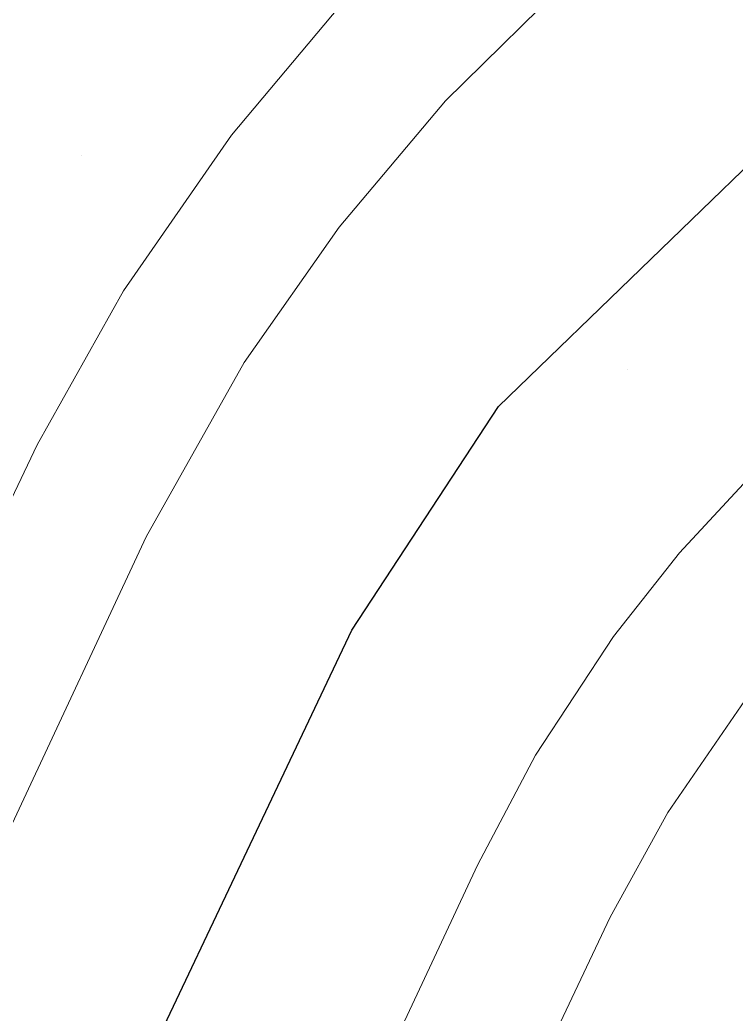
# Model space of a CAD drawing. Header units: metres. Extents: x 0 to 105485, y 0 to 425721.
# Drawn here: x 104775.92 to 104780.95, y 425254.3 to 425261.27 of the extents above; entities that cross this region are included whole.
import ezdxf

# ---------------------------------------------------------------- set-up
doc = ezdxf.new("R2010")
doc.units = ezdxf.units.M
doc.header["$MEASUREMENT"] = 0
doc.layers.add('B-XX-IE-MEUBILAIR-G', color=7, linetype='Continuous', lineweight=18)
doc.layers.add('B-XX-VH-OPENVERHARDING-G', color=90, linetype='Continuous', lineweight=18)
doc.layers.add('GIS-WEGVAKKEN', color=2, linetype='Continuous')

msp = doc.modelspace()

# ---------------------------------------------------------------- linework, layer by layer
at = {"layer": 'B-XX-IE-MEUBILAIR-G', "color": 0, "true_color": 0x604a38}
for points in [[(104776.352, 425260.324, 3.7077), (104776.352, 425260.324, 5.2077)], [(104780.183, 425258.819, 3.7178), (104780.183, 425258.819, 5.2178)], [(104778.743, 425254.511, 3.6631), (104778.743, 425254.511, 5.1631)]]:
    msp.add_polyline3d(points, dxfattribs=at)
at = {"layer": 'B-XX-VH-OPENVERHARDING-G', "ltscale": 0.5}
for points in [[(104796.221, 425276.321), (104795.839, 425275.377), (104795.364, 425274.475), (104794.876, 425273.728), (104794.241, 425272.932), (104793.622, 425272.29), (104792.95, 425271.704), (104792.334, 425271.251), (104791.047, 425270.42), (104781.896, 425264.299), (104780.624, 425263.481), (104779.904, 425262.963), (104779, 425262.203), (104778.164, 425261.368), (104777.405, 425260.464), (104776.647, 425259.372), (104776.04, 425258.292), (104773.415, 425252.775), (104766.304, 425237.828), (104759.414, 425223.555)], [(104759.414, 425223.555), (104766.304, 425237.828), (104773.415, 425252.775), (104776.04, 425258.292), (104776.647, 425259.372), (104777.405, 425260.464), (104778.164, 425261.368), (104779, 425262.203), (104779.904, 425262.963), (104780.624, 425263.481), (104781.896, 425264.299), (104791.047, 425270.42), (104792.334, 425271.251), (104792.95, 425271.704), (104793.622, 425272.29), (104794.241, 425272.932), (104794.876, 425273.728), (104795.364, 425274.475), (104795.839, 425275.377), (104796.221, 425276.321)], [(104796.588, 425274.632), (104796.133, 425273.819), (104795.611, 425273.046), (104795.026, 425272.32), (104794.383, 425271.646), (104793.685, 425271.029), (104792.86, 425270.42), (104780.735, 425262.355), (104779.836, 425261.622), (104778.907, 425260.707), (104778.161, 425259.819), (104777.495, 425258.87), (104776.805, 425257.645), (104774.03, 425251.707), (104767.203, 425237.395), (104760.27, 425223.114)], [(104760.27, 425223.114), (104767.203, 425237.395), (104774.03, 425251.707), (104776.805, 425257.645), (104777.495, 425258.87), (104778.161, 425259.819), (104778.907, 425260.707), (104779.836, 425261.622), (104780.735, 425262.355), (104792.86, 425270.42), (104793.685, 425271.029), (104794.383, 425271.646), (104795.026, 425272.32), (104795.611, 425273.046), (104796.133, 425273.819), (104796.588, 425274.632)], [(104766.113, 425227.591), (104773.928, 425244.249), (104778.743, 425254.511), (104779.132, 425255.34), (104779.539, 425256.113), (104780.087, 425256.947), (104780.552, 425257.534), (104781.061, 425258.083), (104781.611, 425258.591), (104782.198, 425259.056), (104795.727, 425268.25), (104796.468, 425268.82)], [(104796.468, 425268.82), (104795.727, 425268.25), (104782.198, 425259.056), (104781.611, 425258.591), (104781.061, 425258.083), (104780.552, 425257.534), (104780.087, 425256.947), (104779.539, 425256.113), (104779.132, 425255.34), (104778.743, 425254.511), (104773.928, 425244.249), (104766.113, 425227.591)], [(104764.419, 425221.668), (104770.707, 425235.217), (104777.896, 425250.396), (104780.065, 425254.975), (104780.468, 425255.71), (104781.011, 425256.498), (104781.472, 425257.05), (104781.889, 425257.48), (104782.425, 425257.957), (104782.901, 425258.322), (104784.143, 425259.168), (104794.662, 425266.333), (104796.213, 425267.379), (104797.1, 425268.051)], [(104797.1, 425268.051), (104796.213, 425267.379), (104794.662, 425266.333), (104784.143, 425259.168), (104782.901, 425258.322), (104782.425, 425257.957), (104781.889, 425257.48), (104781.472, 425257.05), (104781.011, 425256.498), (104780.468, 425255.71), (104780.065, 425254.975), (104777.896, 425250.396), (104770.707, 425235.217), (104764.419, 425221.668)]]:
    msp.add_lwpolyline(points, dxfattribs=at)
at = {"layer": 'GIS-WEGVAKKEN'}
msp.add_lwpolyline([(104753.235, 425202.3459), (104755.7, 425209.37), (104756.73, 425211.64), (104778.25, 425256.99), (104779.28, 425258.56), (104781.42, 425260.63), (104790.64, 425267.237)], dxfattribs=at)

doc.saveas('drawing.dxf')
